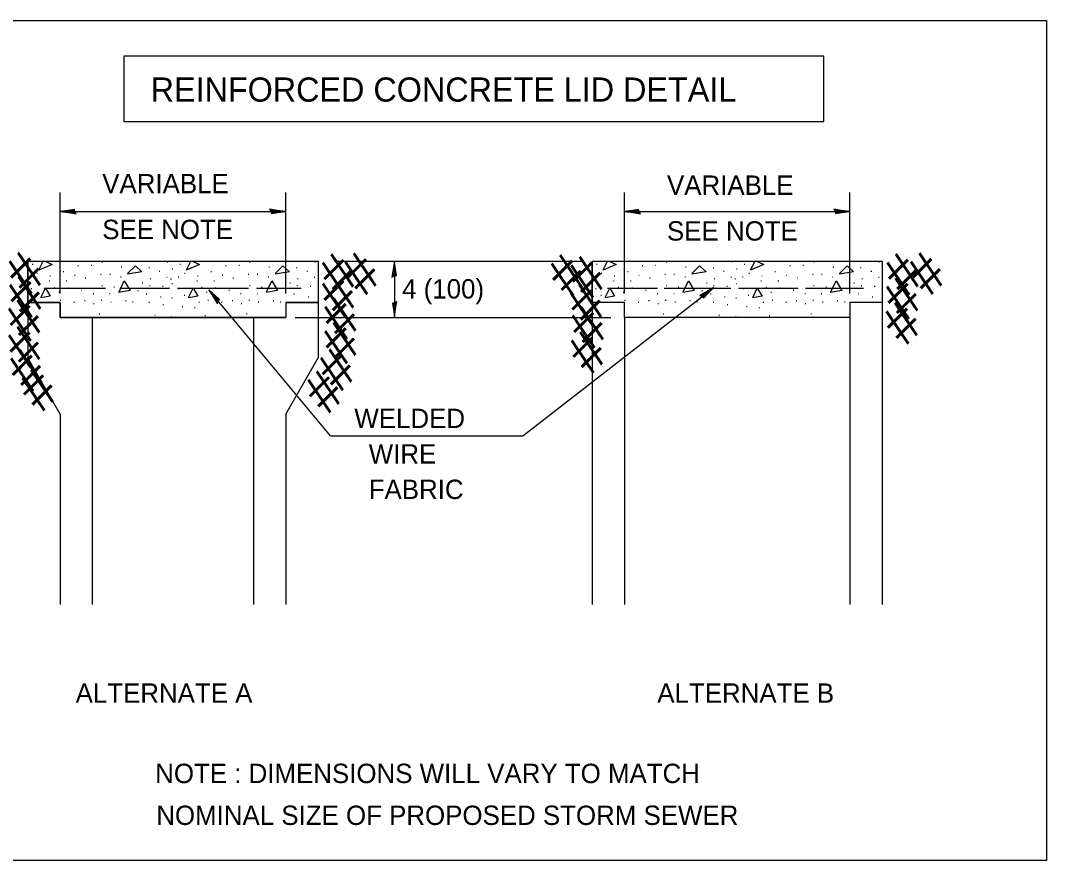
# Model space of a CAD drawing. Extents: x 81993 to 82736, y 61402 to 62018.
# Drawn here: x 82336.6 to 82453, y 61804.1 to 61899.4 of the extents above; entities that cross this region are included whole.
import ezdxf

# ---------------------------------------------------------------- set-up
doc = ezdxf.new("R2010")
doc.units = 0
for name, color, linetype in [('Design_EX_Roadway Dimensions', 7, 'Continuous'), ('Design_EX_Roadway Notes', 7, 'Continuous'), ('Drainage_PR_Storm Sewer', 7, 'Continuous'), ('Removal_Items', 7, 'Continuous'), ('Sheets_General Details', 7, 'Continuous'), ('Topo_Building', 7, 'Continuous'), ('XSC_Exist Ground', 7, 'Continuous')]:
    doc.layers.add(name, color=color, linetype=linetype)

msp = doc.modelspace()

# ---------------------------------------------------------------- linework, layer by layer
at = {"layer": 'Design_EX_Roadway Dimensions'}
for p, q in [((82341.08, 61868.44), (82341.08, 61879.9)), ((82366.68, 61868.44), (82366.68, 61879.9)), ((82405.09, 61868.44), (82405.09, 61879.9)), ((82430.69, 61868.44), (82430.69, 61879.9)), ((82341.08, 61877.73), (82366.68, 61877.73)), ((82405.09, 61877.73), (82430.69, 61877.73)), ((82372.22, 61872.11), (82400.31, 61872.11)), ((82379.01, 61872.11), (82379.01, 61865.71)), ((82371.77, 61852.27), (82357.97, 61868.86)), ((82393.57, 61852.27), (82415.25, 61869.11)), ((82367.75, 61865.71), (82403.54, 61865.71)), ((82371.77, 61852.27), (82393.57, 61852.27))]:
    msp.add_line(p, q, dxfattribs=at)
for points in [[(82342.76, 61877.71), (82342.7, 61877.96), (82341.99, 61877.85), (82341.08, 61877.73), (82342.05, 61877.6), (82342.91, 61877.45), (82342.76, 61877.71), (82342.68, 61877.87), (82341.69, 61877.73), (82342.77, 61877.54), (82342.61, 61877.75), (82342.16, 61877.72), (82342.6, 61877.66)], [(82365, 61877.75), (82365.06, 61877.5), (82365.77, 61877.61), (82366.68, 61877.73), (82365.71, 61877.86), (82364.85, 61878.01), (82365, 61877.75), (82365.08, 61877.59), (82366.07, 61877.73), (82364.98, 61877.92), (82365.14, 61877.71), (82365.6, 61877.74), (82365.16, 61877.8)], [(82406.76, 61877.71), (82406.71, 61877.96), (82406, 61877.85), (82405.09, 61877.73), (82406.06, 61877.6), (82406.92, 61877.45), (82406.76, 61877.71), (82406.69, 61877.87), (82405.7, 61877.73), (82406.78, 61877.54), (82406.62, 61877.75), (82406.17, 61877.72), (82406.6, 61877.66)], [(82429.01, 61877.75), (82429.07, 61877.5), (82429.78, 61877.61), (82430.69, 61877.73), (82429.71, 61877.86), (82428.86, 61878.01), (82429.01, 61877.75), (82429.09, 61877.59), (82430.07, 61877.73), (82428.99, 61877.92), (82429.15, 61877.71), (82429.61, 61877.74), (82429.17, 61877.8)], [(82378.98, 61870.43), (82379.23, 61870.49), (82379.12, 61871.2), (82379.01, 61872.11), (82378.87, 61871.14), (82378.72, 61870.28), (82378.98, 61870.43), (82379.15, 61870.51), (82379, 61871.5), (82378.81, 61870.41), (82379.03, 61870.57), (82379, 61871.03), (82378.93, 61870.59)], [(82359.03, 61867.55), (82359.18, 61867.75), (82358.65, 61868.23), (82357.97, 61868.86), (82358.49, 61868.02), (82358.92, 61867.27), (82359.03, 61867.55), (82359.1, 61867.72), (82358.36, 61868.38), (82358.91, 61867.43), (82358.97, 61867.69), (82358.66, 61868.02), (82358.88, 61867.64)], [(82413.91, 61868.1), (82414.11, 61867.94), (82414.6, 61868.46), (82415.25, 61869.11), (82414.4, 61868.62), (82413.63, 61868.21), (82413.91, 61868.1), (82414.07, 61868.02), (82414.76, 61868.74), (82413.79, 61868.22), (82414.05, 61868.15), (82414.39, 61868.45), (82414, 61868.24)], [(82379.03, 61867.39), (82378.78, 61867.33), (82378.89, 61866.62), (82379.01, 61865.71), (82379.14, 61866.68), (82379.29, 61867.54), (82379.03, 61867.39), (82378.87, 61867.31), (82379.01, 61866.32), (82379.2, 61867.4), (82378.98, 61867.24), (82379.01, 61866.79), (82379.08, 61867.23)]]:
    msp.add_lwpolyline(points, dxfattribs=at)
at = {"layer": 'Design_EX_Roadway Notes'}
msp.add_lwpolyline([(82348.32, 61895.35), (82348.32, 61887.95), (82427.74, 61887.95), (82427.74, 61895.35)], close=True, dxfattribs=at)
at = {"layer": 'Drainage_PR_Storm Sewer'}
for p, q in [((82337.42, 61872.11), (82370.34, 61872.11)), ((82337.42, 61872.11), (82337.42, 61867.42)), ((82370.34, 61872.11), (82370.34, 61867.42)), ((82401.43, 61872.11), (82401.43, 61833.16)), ((82434.35, 61872.11), (82434.35, 61833.16)), ((82337.42, 61867.42), (82341.08, 61867.42)), ((82337.42, 61867.42), (82337.42, 61861.14)), ((82341.08, 61867.42), (82341.08, 61865.71)), ((82366.68, 61867.42), (82366.68, 61865.71)), ((82366.68, 61867.42), (82370.34, 61867.42)), ((82370.34, 61867.42), (82370.34, 61861.14)), ((82341.08, 61865.71), (82366.68, 61865.71)), ((82344.73, 61865.71), (82344.73, 61833.16)), ((82363.02, 61865.71), (82363.02, 61833.16)), ((82405.09, 61865.71), (82405.09, 61833.16)), ((82430.69, 61865.71), (82430.69, 61833.16)), ((82341.08, 61854.73), (82337.42, 61861.14)), ((82366.68, 61854.73), (82370.34, 61861.14)), ((82341.08, 61854.73), (82341.08, 61833.16)), ((82366.68, 61854.73), (82366.68, 61833.16))]:
    msp.add_line(p, q, dxfattribs=at)
for points in [[(82341.08, 61865.71), (82341.08, 61867.42), (82337.42, 61867.42), (82337.42, 61872.11), (82370.34, 61872.11), (82370.34, 61867.42), (82366.68, 61867.42), (82366.68, 61865.71)], [(82405.09, 61865.71), (82405.09, 61867.42), (82401.43, 61867.42), (82401.43, 61872.11), (82434.35, 61872.11), (82434.35, 61867.42), (82430.69, 61867.42), (82430.69, 61865.71)]]:
    msp.add_lwpolyline(points, close=True, dxfattribs=at)
at = {"layer": 'Removal_Items'}
for p, q in [((82345.81, 61871.98), (82345.89, 61871.98)), ((82353.22, 61872.01), (82353.29, 61872.01)), ((82362.55, 61871.98), (82362.63, 61871.98)), ((82369.96, 61872.01), (82370.04, 61872.01)), ((82409.82, 61871.98), (82409.89, 61871.98)), ((82417.23, 61872.01), (82417.3, 61872.01)), ((82426.57, 61871.98), (82426.64, 61871.98)), ((82433.97, 61872.01), (82434.04, 61872.01)), ((82337.93, 61871.76), (82338.01, 61871.76)), ((82338.45, 61870.72), (82338.53, 61870.72)), ((82341.43, 61870.91), (82341.5, 61870.91)), ((82343.11, 61871.6), (82343.18, 61871.6)), ((82344.6, 61871.66), (82344.67, 61871.66)), ((82345.67, 61870.63), (82345.74, 61870.63)), ((82346.71, 61870.63), (82346.78, 61870.63)), ((82348.01, 61871.47), (82348.09, 61871.47)), ((82351.15, 61871.38), (82351.22, 61871.38)), ((82352.32, 61870.97), (82352.4, 61870.97)), ((82353.8, 61871.21), (82353.87, 61871.21)), ((82354.68, 61871.76), (82354.75, 61871.76)), ((82355.2, 61870.72), (82355.27, 61870.72)), ((82358.17, 61870.91), (82358.24, 61870.91)), ((82359.85, 61871.6), (82359.92, 61871.6)), ((82361.35, 61871.66), (82361.42, 61871.66)), ((82362.41, 61870.63), (82362.49, 61870.63)), ((82363.45, 61870.63), (82363.53, 61870.63)), ((82364.76, 61871.47), (82364.83, 61871.47)), ((82367.88, 61871.38), (82367.96, 61871.38)), ((82369.06, 61870.97), (82369.14, 61870.97)), ((82401.94, 61871.76), (82402.02, 61871.76)), ((82402.46, 61870.72), (82402.54, 61870.72)), ((82405.43, 61870.91), (82405.51, 61870.91)), ((82407.12, 61871.6), (82407.19, 61871.6)), ((82408.61, 61871.66), (82408.68, 61871.66)), ((82409.68, 61870.63), (82409.75, 61870.63)), ((82410.72, 61870.63), (82410.79, 61870.63)), ((82412.02, 61871.47), (82412.1, 61871.47)), ((82415.15, 61871.38), (82415.23, 61871.38)), ((82416.33, 61870.97), (82416.4, 61870.97)), ((82417.81, 61871.21), (82417.88, 61871.21)), ((82418.68, 61871.76), (82418.76, 61871.76)), ((82419.2, 61870.72), (82419.28, 61870.72)), ((82422.18, 61870.91), (82422.25, 61870.91)), ((82423.86, 61871.6), (82423.93, 61871.6)), ((82425.35, 61871.66), (82425.43, 61871.66)), ((82426.42, 61870.63), (82426.5, 61870.63)), ((82427.46, 61870.63), (82427.53, 61870.63)), ((82428.76, 61871.47), (82428.84, 61871.47)), ((82431.89, 61871.38), (82431.97, 61871.38)), ((82433.07, 61870.97), (82433.15, 61870.97)), ((82337.74, 61870.31), (82337.82, 61870.31)), ((82339.84, 61869.85), (82339.91, 61869.85)), ((82339.92, 61870.45), (82339.99, 61870.45)), ((82341.77, 61869.87), (82341.85, 61869.87)), ((82342.71, 61870.5), (82342.79, 61870.5)), ((82343.92, 61870.2), (82344, 61870.2)), ((82347.93, 61870.31), (82348.01, 61870.31)), ((82350.39, 61869.63), (82350.46, 61869.63)), ((82351.29, 61870.15), (82351.36, 61870.15)), ((82353.17, 61870.28), (82353.24, 61870.28)), ((82353.62, 61870.09), (82353.7, 61870.09)), ((82353.75, 61869.56), (82353.82, 61869.56)), ((82354.49, 61870.31), (82354.56, 61870.31)), ((82356.58, 61869.85), (82356.65, 61869.85)), ((82356.66, 61870.45), (82356.73, 61870.45)), ((82358.51, 61869.87), (82358.59, 61869.87)), ((82359.46, 61870.5), (82359.53, 61870.5)), ((82360.67, 61870.2), (82360.74, 61870.2)), ((82364.68, 61870.31), (82364.75, 61870.31)), ((82367.13, 61869.63), (82367.2, 61869.63)), ((82368.03, 61870.15), (82368.1, 61870.15)), ((82369.92, 61870.28), (82369.99, 61870.28)), ((82401.75, 61870.31), (82401.83, 61870.31)), ((82403.85, 61869.85), (82403.92, 61869.85)), ((82403.92, 61870.45), (82404, 61870.45)), ((82405.78, 61869.87), (82405.85, 61869.87)), ((82406.72, 61870.5), (82406.79, 61870.5)), ((82407.93, 61870.2), (82408.01, 61870.2)), ((82411.94, 61870.31), (82412.01, 61870.31)), ((82414.4, 61869.63), (82414.47, 61869.63)), ((82415.29, 61870.15), (82415.37, 61870.15)), ((82417.18, 61870.28), (82417.25, 61870.28)), ((82417.63, 61870.09), (82417.7, 61870.09)), ((82417.76, 61869.56), (82417.83, 61869.56)), ((82418.49, 61870.31), (82418.57, 61870.31)), ((82420.59, 61869.85), (82420.66, 61869.85)), ((82420.67, 61870.45), (82420.74, 61870.45)), ((82422.52, 61869.87), (82422.6, 61869.87)), ((82423.47, 61870.5), (82423.54, 61870.5)), ((82424.68, 61870.2), (82424.75, 61870.2)), ((82428.69, 61870.31), (82428.76, 61870.31)), ((82431.14, 61869.63), (82431.21, 61869.63)), ((82432.04, 61870.15), (82432.11, 61870.15)), ((82433.92, 61870.28), (82434, 61870.28)), ((82337.81, 61869.01), (82337.88, 61869.01)), ((82340.39, 61869.14), (82340.46, 61869.14)), ((82340.95, 61868.57), (82341.03, 61868.57)), ((82341.94, 61869.06), (82342.02, 61869.06)), ((82343.49, 61868.79), (82343.56, 61868.79)), ((82344.82, 61868.44), (82344.9, 61868.44)), ((82345.81, 61869.33), (82345.89, 61869.33)), ((82346.68, 61868.44), (82346.75, 61868.44)), ((82347.18, 61869.2), (82347.25, 61869.2)), ((82349.88, 61868.76), (82349.96, 61868.76)), ((82350.85, 61868.41), (82350.92, 61868.41)), ((82351.21, 61869.33), (82351.28, 61869.33)), ((82352.7, 61869.25), (82352.77, 61869.25)), ((82354.55, 61869.01), (82354.62, 61869.01)), ((82357.13, 61869.14), (82357.2, 61869.14)), ((82357.7, 61868.57), (82357.77, 61868.57)), ((82358.69, 61869.06), (82358.76, 61869.06)), ((82360.23, 61868.79), (82360.3, 61868.79)), ((82361.56, 61868.44), (82361.64, 61868.44)), ((82362.55, 61869.33), (82362.63, 61869.33)), ((82363.42, 61868.44), (82363.49, 61868.44)), ((82363.92, 61869.2), (82364, 61869.2)), ((82366.63, 61868.76), (82366.7, 61868.76)), ((82367.59, 61868.41), (82367.66, 61868.41)), ((82367.95, 61869.33), (82368.02, 61869.33)), ((82369.44, 61869.25), (82369.52, 61869.25)), ((82401.82, 61869.01), (82401.89, 61869.01)), ((82404.4, 61869.14), (82404.47, 61869.14)), ((82404.96, 61868.57), (82405.03, 61868.57)), ((82405.95, 61869.06), (82406.02, 61869.06)), ((82407.49, 61868.79), (82407.57, 61868.79)), ((82408.83, 61868.44), (82408.9, 61868.44)), ((82409.82, 61869.33), (82409.89, 61869.33)), ((82410.69, 61868.44), (82410.76, 61868.44)), ((82411.19, 61869.2), (82411.26, 61869.2)), ((82413.89, 61868.76), (82413.97, 61868.76)), ((82414.85, 61868.41), (82414.93, 61868.41)), ((82415.22, 61869.33), (82415.29, 61869.33)), ((82416.71, 61869.25), (82416.78, 61869.25)), ((82418.56, 61869.01), (82418.63, 61869.01)), ((82421.14, 61869.14), (82421.21, 61869.14)), ((82421.71, 61868.57), (82421.78, 61868.57)), ((82422.7, 61869.06), (82422.77, 61869.06)), ((82424.24, 61868.79), (82424.31, 61868.79)), ((82425.57, 61868.44), (82425.64, 61868.44)), ((82426.56, 61869.33), (82426.64, 61869.33)), ((82427.43, 61868.44), (82427.5, 61868.44)), ((82427.93, 61869.2), (82428.01, 61869.2)), ((82430.64, 61868.76), (82430.71, 61868.76)), ((82431.6, 61868.41), (82431.67, 61868.41)), ((82431.96, 61869.33), (82432.03, 61869.33)), ((82433.45, 61869.25), (82433.53, 61869.25)), ((82338.4, 61868.24), (82338.48, 61868.24)), ((82340.07, 61867.44), (82340.15, 61867.44)), ((82341.1, 61867.66), (82341.17, 61867.66)), ((82342.65, 61867.44), (82342.72, 61867.44)), ((82343.85, 61867.63), (82343.92, 61867.63)), ((82344.87, 61867.28), (82344.94, 61867.28)), ((82345.73, 61867.69), (82345.81, 61867.69)), ((82346.82, 61867.49), (82346.89, 61867.49)), ((82348.5, 61867.63), (82348.57, 61867.63)), ((82349.3, 61867.5), (82349.38, 61867.5)), ((82351.14, 61867.44), (82351.22, 61867.44)), ((82352.46, 61868.07), (82352.54, 61868.07)), ((82352.75, 61867.17), (82352.82, 61867.17)), ((82353.73, 61867.93), (82353.81, 61867.93)), ((82355.15, 61868.24), (82355.22, 61868.24)), ((82356.82, 61867.44), (82356.89, 61867.44)), ((82357.84, 61867.66), (82357.91, 61867.66)), ((82359.4, 61867.44), (82359.47, 61867.44)), ((82360.59, 61867.63), (82360.66, 61867.63)), ((82361.61, 61867.28), (82361.68, 61867.28)), ((82362.48, 61867.69), (82362.55, 61867.69)), ((82363.56, 61867.49), (82363.63, 61867.49)), ((82365.24, 61867.63), (82365.32, 61867.63)), ((82366.05, 61867.5), (82366.12, 61867.5)), ((82367.88, 61867.44), (82367.96, 61867.44)), ((82369.21, 61868.07), (82369.28, 61868.07)), ((82402.41, 61868.24), (82402.49, 61868.24)), ((82404.08, 61867.44), (82404.15, 61867.44)), ((82405.1, 61867.66), (82405.18, 61867.66)), ((82406.66, 61867.44), (82406.73, 61867.44)), ((82407.85, 61867.63), (82407.93, 61867.63)), ((82408.88, 61867.28), (82408.95, 61867.28)), ((82409.74, 61867.69), (82409.82, 61867.69)), ((82410.83, 61867.49), (82410.9, 61867.49)), ((82412.51, 61867.63), (82412.58, 61867.63)), ((82413.31, 61867.5), (82413.38, 61867.5)), ((82415.15, 61867.44), (82415.23, 61867.44)), ((82416.47, 61868.07), (82416.54, 61868.07)), ((82416.76, 61867.17), (82416.83, 61867.17)), ((82417.74, 61867.93), (82417.81, 61867.93)), ((82419.15, 61868.24), (82419.23, 61868.24)), ((82420.82, 61867.44), (82420.9, 61867.44)), ((82421.85, 61867.66), (82421.92, 61867.66)), ((82423.4, 61867.44), (82423.48, 61867.44)), ((82424.6, 61867.63), (82424.67, 61867.63)), ((82425.62, 61867.28), (82425.69, 61867.28)), ((82426.48, 61867.69), (82426.56, 61867.69)), ((82427.57, 61867.49), (82427.64, 61867.49)), ((82429.25, 61867.63), (82429.32, 61867.63)), ((82430.05, 61867.5), (82430.13, 61867.5)), ((82431.89, 61867.44), (82431.97, 61867.44)), ((82433.22, 61868.07), (82433.29, 61868.07)), ((82345.5, 61866.13), (82345.57, 61866.13)), ((82351.81, 61865.99), (82351.88, 61865.99)), ((82354.93, 61866.94), (82355, 61866.94)), ((82356.33, 61866.84), (82356.4, 61866.84)), ((82362.24, 61866.13), (82362.31, 61866.13)), ((82409.51, 61866.13), (82409.58, 61866.13)), ((82415.81, 61865.99), (82415.88, 61865.99)), ((82418.94, 61866.94), (82419.01, 61866.94)), ((82420.34, 61866.84), (82420.41, 61866.84)), ((82426.25, 61866.13), (82426.32, 61866.13)), ((82343.22, 61865.74), (82343.29, 61865.74)), ((82353.69, 61865.8), (82353.76, 61865.8)), ((82357.51, 61865.93), (82357.58, 61865.93)), ((82359.96, 61865.74), (82360.03, 61865.74)), ((82407.23, 61865.74), (82407.3, 61865.74)), ((82417.69, 61865.8), (82417.77, 61865.8)), ((82421.52, 61865.93), (82421.59, 61865.93)), ((82423.97, 61865.74), (82424.04, 61865.74))]:
    msp.add_line(p, q, dxfattribs=at)
for points in [[(82338.67, 61871.1), (82339.17, 61872.11)], [(82339.35, 61872.11), (82340.17, 61871.72)], [(82355.41, 61871.1), (82355.91, 61872.11)], [(82356.09, 61872.11), (82356.91, 61871.72)], [(82402.68, 61871.1), (82403.17, 61872.11)], [(82403.36, 61872.11), (82404.18, 61871.72)], [(82419.42, 61871.1), (82419.92, 61872.11)], [(82420.1, 61872.11), (82420.92, 61871.72)], [(82340.17, 61871.72), (82338.66, 61871.08)], [(82348.74, 61870.68), (82349.62, 61871.56), (82350.35, 61870.88), (82348.73, 61870.64)], [(82356.91, 61871.72), (82355.4, 61871.08)], [(82365.49, 61870.68), (82366.36, 61871.56), (82367.1, 61870.88), (82365.47, 61870.64)], [(82404.18, 61871.72), (82402.67, 61871.08)], [(82412.75, 61870.68), (82413.63, 61871.56), (82414.36, 61870.88), (82412.74, 61870.64)], [(82420.92, 61871.72), (82419.41, 61871.08)], [(82429.49, 61870.68), (82430.37, 61871.56), (82431.1, 61870.88), (82429.48, 61870.64)], [(82347.77, 61868.61), (82348.36, 61869.87), (82349.02, 61868.77), (82347.7, 61868.55)], [(82364.51, 61868.61), (82365.1, 61869.87), (82365.76, 61868.77), (82364.44, 61868.55)], [(82411.78, 61868.61), (82412.37, 61869.87), (82413.03, 61868.77), (82411.71, 61868.55)], [(82428.52, 61868.61), (82429.11, 61869.87), (82429.77, 61868.77), (82428.45, 61868.55)], [(82338.91, 61867.97), (82339.42, 61869.03), (82339.97, 61868.13), (82338.9, 61867.93)], [(82355.65, 61867.97), (82356.16, 61869.03), (82356.71, 61868.13), (82355.64, 61867.93)], [(82402.92, 61867.97), (82403.43, 61869.03), (82403.98, 61868.13), (82402.91, 61867.93)], [(82419.66, 61867.97), (82420.17, 61869.03), (82420.72, 61868.13), (82419.65, 61867.93)]]:
    msp.add_lwpolyline(points, dxfattribs=at)
at = {"layer": 'Sheets_General Details'}
msp.add_lwpolyline([(82323.38, 61899.39), (82452.98, 61899.39), (82452.98, 61804.12), (82323.38, 61804.12)], close=True, dxfattribs=at)
at = {"layer": 'Topo_Building'}
for p, q in [((82339.26, 61869.03), (82346.24, 61869.03)), ((82347.86, 61869.03), (82353.5, 61869.03)), ((82354.38, 61869.03), (82362.47, 61869.03)), ((82363.36, 61869.03), (82368.41, 61869.03)), ((82403.17, 61869.03), (82408.87, 61869.03)), ((82409.61, 61869.03), (82417.17, 61869.03)), ((82418.04, 61869.03), (82424.82, 61869.03)), ((82425.65, 61869.03), (82432.21, 61869.03))]:
    msp.add_line(p, q, dxfattribs=at)

# ---------------------------------------------------------------- texts
at = {"layer": 'Design_EX_Roadway Dimensions'}
for s, p in [('VARIABLE', (82345.86, 61879.8)), ('VARIABLE', (82409.93, 61879.62)), ('SEE NOTE', (82345.86, 61874.6)), ('SEE NOTE', (82409.93, 61874.43)), ('4 (100)', (82379.88, 61867.86)), ('WELDED', (82374.46, 61853.17)), ('  WIRE', (82374.46, 61849.14)), ('  FABRIC', (82374.46, 61845.12))]:
    msp.add_text(s, height=2.195, dxfattribs=at).set_placement(p)
at = {"layer": 'Design_EX_Roadway Notes'}
for s, height, p in [('REINFORCED CONCRETE LID DETAIL', 2.7432, (82351.35, 61890.19)), ('ALTERNATE A', 2.1946, (82342.84, 61822.01)), ('ALTERNATE B', 2.1946, (82408.83, 61822.01)), ('NOTE : DIMENSIONS WILL VARY TO MATCH', 2.1945, (82351.87, 61812.9)), ('NOMINAL SIZE OF PROPOSED STORM SEWER', 2.1946, (82351.99, 61808.15))]:
    msp.add_text(s, height=height, dxfattribs=at).set_placement(p)
at = {"layer": 'XSC_Exist Ground'}
for p in [(82337.47, 61868.05), (82373.01, 61867.87), (82375.56, 61867.97), (82437.05, 61867.9), (82439.72, 61868), (82398.96, 61867.79), (82401.19, 61867.58), (82373.01, 61865.5), (82337.51, 61865.36), (82401.14, 61864.43), (82437, 61865.18), (82337.4, 61862.67), (82373.26, 61862.89), (82436.95, 61862.36), (82401.35, 61861.88), (82373.26, 61860.13), (82337.4, 61859.66), (82401.24, 61859.05), (82337.65, 61857.01), (82372.8, 61857.08), (82338.94, 61854.79), (82371.37, 61854.58)]:
    msp.add_text('#', height=4.39, rotation=45, dxfattribs=at).set_placement(p)

doc.saveas('drawing.dxf')
